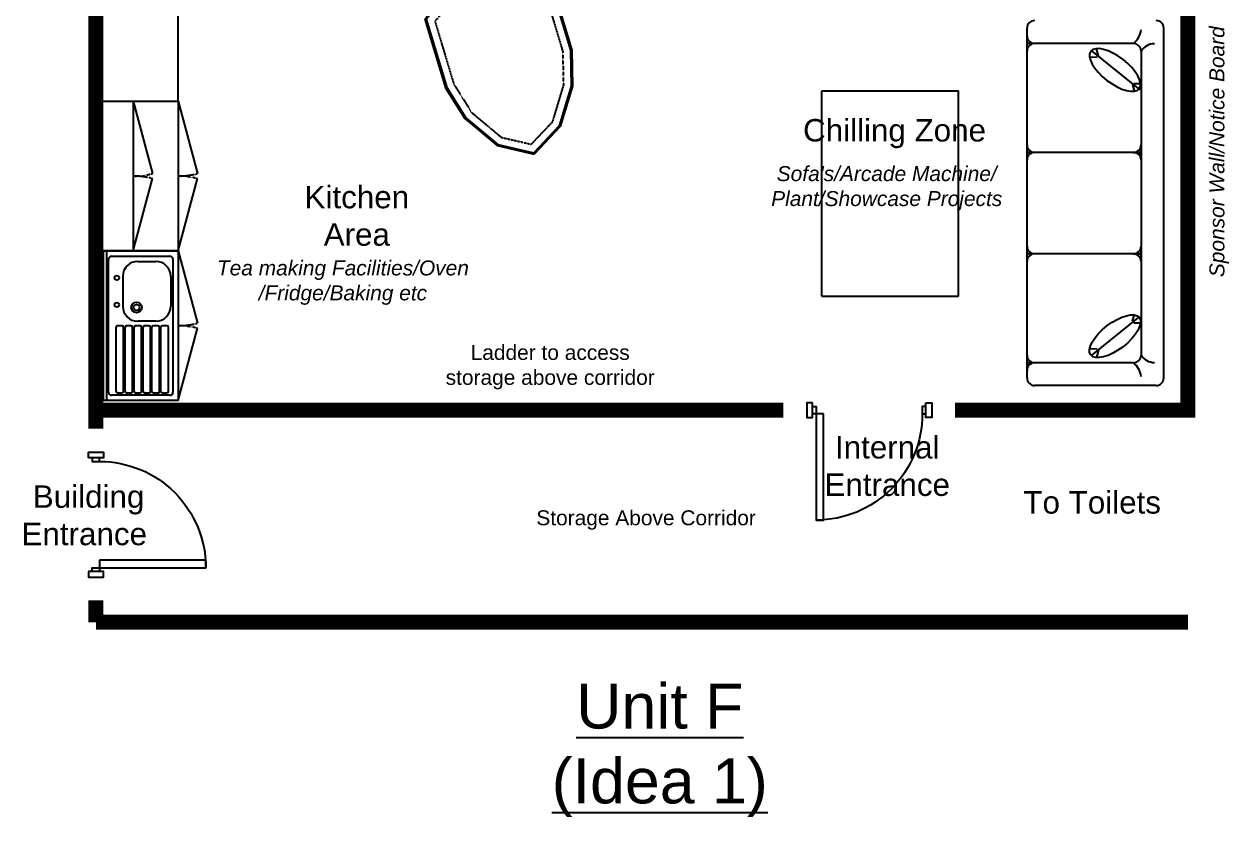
# Model space of a CAD drawing. Extents: x 174723 to 417084, y 13529 to 78714.
# Drawn here: x 328174 to 336228, y 22988 to 28286 of the extents above; entities that cross this region are included whole.
import ezdxf

# ---------------------------------------------------------------- set-up
doc = ezdxf.new("R2010")
doc.units = 0
doc.linetypes.add('DASHED2', pattern=[0.375, 0.25, -0.125])
doc.linetypes.add('HIDDEN', pattern=[0.375, 0.25, -0.125])
doc.layers.get('0').update_dxf_attribs({"linetype": 'CONTINUOUS'})
for name, color, linetype in [('230-FITTINGS', 1, 'CONTINUOUS'), ('240-PLUMBING', 1, 'CONTINUOUS'), ('DIMENSIONS', 4, 'CONTINUOUS'), ('F-3', 3, 'CONTINUOUS'), ('HIDDEN', 3, 'HIDDEN'), ('M1-DESKING', 34, 'CONTINUOUS'), ('ROOM_TEXT', 1, 'CONTINUOUS'), ('TIMBER', 2, 'CONTINUOUS')]:
    doc.layers.add(name, color=color, linetype=linetype)
doc.styles.add('ROOM_TEXT', font='arial.ttf')
doc.linetypes.add('ZIGZAG', pattern='A,0.00254,-5.08,[131,ltypeshp.shx,S=5.08,R=0,X=-5.08,Y=0],-10.16,[131,ltypeshp.shx,S=5.08,R=180,X=5.08,Y=0],-5.08', length=20.32254)

# ---------------------------------------------------------------- blocks, each defined once
blk = doc.blocks.new('SINGLE_DOOR')
at = {"linetype": 'CONTINUOUS'}
for points in [[(38232.7, 49540.4), (38232.7, 49578.4), (38332.7, 49578.4), (38332.7, 49540.4)], [(38257.7, 49540.4), (38257.7, 49515.9), (38307.7, 49515.9), (38307.7, 49540.4)], [(38232.7, 48781.4), (38232.7, 48743.4), (38332.7, 48743.4), (38332.7, 48781.4)], [(38257.7, 48781.4), (38257.7, 48805.9), (38307.7, 48805.9), (38307.7, 48781.4)]]:
    blk.add_lwpolyline(points, close=True, dxfattribs=at)
blk.add_lwpolyline([(38307.7, 49465.9), (38307.7, 49515.9), (39017.7, 49515.9), (39017.7, 49465.9)], close=True)
blk.add_arc((38307.7, 49515.9), 710, 269.99997, 360)
blk = doc.blocks.new('ALAN')
at = {"layer": 'HIDDEN'}
for p, q in [((78404.1, 41881.2), (78188.6, 41739.2)), ((78619.6, 41941.2), (78404.1, 41881.2)), ((79059.6, 41941.2), (78619.6, 41941.2)), ((79153.6, 41791.2), (79059.6, 41941.2)), ((78188.6, 41739.2), (78086.6, 41561.2)), ((79153.6, 41331.2), (79153.6, 41791.2)), ((78188.6, 41383.2), (78086.6, 41561.2)), ((78404.1, 41241.2), (78188.6, 41383.2)), ((79153.6, 41331.2), (79059.6, 41181.2)), ((78619.6, 41181.2), (78404.1, 41241.2)), ((79059.6, 41181.2), (78619.6, 41181.2))]:
    blk.add_line(p, q, dxfattribs=at)
at = {"layer": 'TIMBER'}
for p, q in [((78611.4, 42001.2), (78379, 41936.5)), ((78612.6, 41992.8), (78382.5, 41928.7)), ((79092.8, 42001.2), (78611.4, 42001.2)), ((78612.6, 41992.8), (78611.4, 42001.2)), ((79088.2, 41992.8), (78612.6, 41992.8)), ((79088.2, 41992.8), (79092.8, 42001.2)), ((79205.2, 41806), (79088.2, 41992.8)), ((79213.6, 41808.4), (79092.8, 42001.2)), ((78379, 41936.5), (78143.7, 41781.4)), ((78382.5, 41928.7), (78150, 41775.5)), ((78382.5, 41928.7), (78379, 41936.5)), ((79205.2, 41806), (79213.6, 41808.4)), ((79205.2, 41316.4), (79205.2, 41806)), ((79213.6, 41313.9), (79213.6, 41808.4)), ((78143.7, 41781.4), (78017.5, 41561.2)), ((78150, 41775.5), (78027.2, 41561.2)), ((78150, 41775.5), (78143.7, 41781.4)), ((78143.7, 41340.9), (78017.5, 41561.2)), ((78017.5, 41561.2), (78027.2, 41561.2)), ((78150, 41346.9), (78027.2, 41561.2)), ((78150, 41346.9), (78143.7, 41340.9)), ((78379, 41185.9), (78143.7, 41340.9)), ((78382.5, 41193.7), (78150, 41346.9)), ((79205.2, 41316.4), (79088.2, 41129.6)), ((79213.6, 41313.9), (79092.8, 41121.2)), ((79205.2, 41316.4), (79213.6, 41313.9)), ((78382.5, 41193.7), (78379, 41185.9)), ((78611.4, 41121.2), (78379, 41185.9)), ((78612.6, 41129.6), (78382.5, 41193.7)), ((78612.6, 41129.6), (78611.4, 41121.2)), ((79092.8, 41121.2), (78611.4, 41121.2)), ((79088.2, 41129.6), (78612.6, 41129.6)), ((79088.2, 41129.6), (79092.8, 41121.2))]:
    blk.add_line(p, q, dxfattribs=at)

msp = doc.modelspace()

# ---------------------------------------------------------------- hatches: boundary and pattern name
at = {"layer": 'F-3'}
h = msp.add_hatch(color=256, dxfattribs=at)
h.paths.add_polyline_path([(334878.383, 28156.875), (334878.383, 28106.075, -0.41421356), (334929.183, 28156.875)])
h.paths.add_polyline_path([(334878.383, 28207.675), (334878.383, 28156.875), (334929.183, 28156.875, -0.41421356)])
h = msp.add_hatch(color=256, dxfattribs=at)
h.paths.add_polyline_path([(334878.383, 26751.409), (334878.383, 26700.609, -0.41421356), (334929.183, 26751.409)])
h.paths.add_polyline_path([(334878.383, 26802.209), (334878.383, 26751.409), (334929.183, 26751.409, -0.41421356)])
h.paths.add_polyline_path([(334878.383, 27428.742), (334878.383, 27377.942, -0.41421356), (334929.183, 27428.742)])
h.paths.add_polyline_path([(334878.383, 27479.542), (334878.383, 27428.742), (334929.183, 27428.742, -0.41421356)])
h.paths.add_polyline_path([(335597.169, 27428.742, -0.37096358), (335640.383, 27378.512), (335640.383, 27428.742)])
h.paths.add_polyline_path([(335589.583, 27429.312), (335640.383, 27429.312), (335640.383, 27480.112, -0.41421356)])
h.paths.add_polyline_path([(335589.583, 26751.409), (335640.383, 26751.409), (335640.383, 26802.209, -0.41421356)])
h.paths.add_polyline_path([(335589.583, 26751.409, -0.41421356), (335640.383, 26700.609), (335640.383, 26751.409)])
h.paths.add_polyline_path([(334878.383, 26074.075), (334878.383, 26023.275), (334929.183, 26023.275, -0.41421356)])
h.paths.add_polyline_path([(334878.383, 26023.275), (334878.383, 25972.475, -0.41421356), (334929.183, 26023.275)])

# ---------------------------------------------------------------- linework, layer by layer
at = {"const_width": 100}
for points in [[(335953.851, 39093.299), (335953.851, 25707.107), (334396.86, 25707.11)], [(328653.851, 29450.327), (328653.85, 25581.869)], [(333250.104, 25707.112), (328653.851, 25707.121)], [(328653.851, 24435.113), (328653.851, 24288.955)], [(328653.851, 24288.955), (335953.851, 24288.955)]]:
    msp.add_lwpolyline(points, dxfattribs=at)
at = {"layer": '230-FITTINGS'}
for p, q in [((328703.85, 27770.659), (329203.85, 27770.659)), ((328703.85, 27770.659), (328903.85, 27770.659)), ((328903.85, 27770.659), (328903.85, 26770.659)), ((328903.85, 27770.659), (329033.26, 27287.696)), ((329203.85, 27770.659), (329333.26, 27287.696)), ((329203.85, 27770.659), (329203.85, 26770.659)), ((328903.85, 26770.659), (329033.26, 27253.622)), ((329203.85, 26770.659), (329333.26, 27253.622)), ((329203.85, 26770.659), (328703.85, 26770.659)), ((328903.85, 26770.659), (328703.85, 26770.659)), ((329203.85, 26770.659), (329333.26, 26287.696)), ((329203.85, 25770.659), (329333.26, 26253.622))]:
    msp.add_line(p, q, dxfattribs=at)
at = {"layer": '230-FITTINGS', "color": 6, "linetype": 'DASHED2'}
for centre, start, end in [((328903.85, 27770.659), 270, 285), ((328903.85, 26770.659), 75, 90), ((329203.85, 27770.659), 270, 285), ((329203.85, 26770.659), 75, 90), ((329203.85, 26770.659), 270, 285), ((329203.85, 25770.659), 75, 90)]:
    msp.add_arc(centre, 500, start, end, dxfattribs=at)
at = {"layer": '240-PLUMBING'}
for p, q in [((328703.85, 25770.659), (328703.85, 26770.659)), ((328703.85, 26770.659), (329203.85, 26770.659)), ((328723.85, 26770.659), (328723.85, 25770.659)), ((329203.85, 26770.659), (329203.85, 25770.659)), ((329203.85, 26770.659), (329203.85, 25770.659)), ((328738.85, 25825.659), (328738.85, 26715.659)), ((328758.85, 26735.659), (329148.85, 26735.659)), ((328933.85, 26700.659), (329053.85, 26700.659)), ((329168.85, 26715.659), (329168.85, 25825.659)), ((328833.85, 26600.659), (328833.85, 26400.659)), ((329153.85, 26600.659), (329153.85, 26400.659)), ((328788.85, 25830.659), (328788.85, 26260.659)), ((328828.85, 26270.659), (328798.85, 26270.659)), ((328838.85, 25830.659), (328838.85, 26260.659)), ((328848.85, 25830.659), (328848.85, 26260.659)), ((328888.85, 26270.659), (328858.85, 26270.659)), ((328898.85, 25830.659), (328898.85, 26260.659)), ((328908.85, 25830.659), (328908.85, 26260.659)), ((328948.85, 26270.659), (328918.85, 26270.659)), ((329053.85, 26300.659), (328933.85, 26300.659)), ((328958.85, 25830.659), (328958.85, 26260.659)), ((328968.85, 25830.659), (328968.85, 26260.659)), ((329008.85, 26270.659), (328978.85, 26270.659)), ((329018.85, 25830.659), (329018.85, 26260.659)), ((329028.85, 25830.659), (329028.85, 26260.659)), ((329068.85, 26270.659), (329038.85, 26270.659)), ((329078.85, 25830.659), (329078.85, 26260.659)), ((329088.85, 25830.659), (329088.85, 26260.659)), ((329128.85, 26270.659), (329098.85, 26270.659)), ((329138.85, 25830.659), (329138.85, 26260.659)), ((329148.85, 25805.659), (328758.85, 25805.659)), ((328828.85, 25820.659), (328798.85, 25820.659)), ((328888.85, 25820.659), (328858.85, 25820.659)), ((328948.85, 25820.659), (328918.85, 25820.659)), ((329008.85, 25820.659), (328978.85, 25820.659)), ((329068.85, 25820.659), (329038.85, 25820.659)), ((329128.85, 25820.659), (329098.85, 25820.659)), ((329203.85, 25770.659), (328703.85, 25770.659))]:
    msp.add_line(p, q, dxfattribs=at)
for centre, radius in [((328793.85, 26590.659), 15), ((328793.85, 26410.659), 15), ((328925.85, 26392.659), 35), ((328925.85, 26392.659), 20)]:
    msp.add_circle(centre, radius, dxfattribs=at)
for centre, radius, start, end in [((328758.85, 26715.659), 20, 90, 180), ((328933.85, 26600.659), 100, 90, 180), ((329053.85, 26600.659), 100, 0, 90), ((329148.85, 26715.659), 20, 0, 90), ((328933.85, 26400.659), 100, 180, 270), ((329053.85, 26400.659), 100, 270, 0), ((328798.85, 26260.659), 10, 90, 180), ((328828.85, 26260.659), 10, 0, 90), ((328858.85, 26260.659), 10, 90, 180), ((328888.85, 26260.659), 10, 0, 90), ((328918.85, 26260.659), 10, 90, 180), ((328948.85, 26260.659), 10, 0, 90), ((328978.85, 26260.659), 10, 90, 180), ((329008.85, 26260.659), 10, 0, 90), ((329038.85, 26260.659), 10, 90, 180), ((329068.85, 26260.659), 10, 0, 90), ((329098.85, 26260.659), 10, 90, 180), ((329128.85, 26260.659), 10, 0, 90), ((328758.85, 25825.659), 20, 180, 270), ((328798.85, 25830.659), 10, 180, 270), ((328828.85, 25830.659), 10, 270, 0), ((328858.85, 25830.659), 10, 180, 270), ((328888.85, 25830.659), 10, 270, 0), ((328918.85, 25830.659), 10, 180, 270), ((328948.85, 25830.659), 10, 270, 0), ((328978.85, 25830.659), 10, 180, 270), ((329008.85, 25830.659), 10, 270, 0), ((329038.85, 25830.659), 10, 180, 270), ((329068.85, 25830.659), 10, 270, 0), ((329098.85, 25830.659), 10, 180, 270), ((329128.85, 25830.659), 10, 270, 0), ((329148.85, 25825.659), 20, 270, 0)]:
    msp.add_arc(centre, radius, start, end, dxfattribs=at)
at = {"layer": 'F-3'}
for p, q in [((334878.383, 25921.675), (334878.383, 28258.475)), ((335792.783, 25921.675), (335792.783, 28258.475)), ((335589.583, 28156.875), (334878.383, 28156.875)), ((334929.183, 28156.875), (334878.383, 28156.875)), ((335355.975, 28073.654), (335343.202, 28120.549)), ((335348.238, 28063.832), (335299.655, 28065.268)), ((335309.143, 28107.76), (335632.706, 27847.702)), ((335640.383, 28106.075), (335640.383, 26074.075)), ((335584.53, 27879.96), (335597.859, 27833.22)), ((335592.15, 27889.873), (335640.746, 27889.014)), ((333506.783, 27839.613), (334421.183, 27839.613)), ((333506.783, 26468.013), (333506.783, 27839.613)), ((334421.183, 26468.013), (334421.183, 27839.613)), ((335640.383, 27378.512), (335640.383, 27480.112)), ((335640.383, 27428.742), (334878.383, 27428.742)), ((334929.183, 27428.742), (334878.383, 27428.742)), ((335589.583, 27429.312), (335640.383, 27429.312)), ((335589.583, 27429.312), (335640.383, 27429.312)), ((334878.383, 26700.609), (334878.383, 26802.209)), ((335640.383, 26751.409), (334878.383, 26751.409)), ((334929.183, 26751.409), (334878.383, 26751.409)), ((334929.183, 26751.409), (334878.383, 26751.409)), ((335589.583, 26751.409), (335640.383, 26751.409)), ((335589.583, 26751.409), (335640.383, 26751.409)), ((335640.383, 26700.609), (335640.383, 26802.209)), ((333506.783, 26468.013), (334421.183, 26468.013)), ((335584.53, 26300.191), (335597.859, 26346.931)), ((335309.143, 26072.391), (335632.706, 26332.449)), ((335592.15, 26290.278), (335640.746, 26291.136)), ((335348.238, 26116.319), (335299.655, 26114.882)), ((335355.975, 26106.497), (335343.202, 26059.602)), ((334878.383, 25972.475), (334878.383, 26074.075)), ((335589.583, 26023.275), (334878.383, 26023.275)), ((334929.183, 26023.275), (334878.383, 26023.275)), ((334929.183, 26023.275), (334878.383, 26023.275)), ((335741.983, 25870.875), (334929.183, 25870.875))]:
    msp.add_line(p, q, dxfattribs=at)
for centre, radius, start, end in [((334929.183, 28258.475), 50.8, 90, 180), ((335741.983, 28258.475), 50.8, 0, 90), ((334929.183, 28207.675), 50.8, 180, 270), ((335505.206, 28264.724), 136.933, 308.0383235, 353.356784), ((334929.183, 28106.075), 50.8, 90, 180), ((335589.583, 28106.075), 50.8, 0, 90), ((335730.876, 28047.051), 108.041, 90.1326249, 146.8852648), ((334929.183, 27479.542), 50.8, 180, 270), ((335589.583, 27480.112), 50.8, 270, 0), ((334929.183, 27377.942), 50.8, 90, 180), ((335589.583, 27378.512), 50.8, 0, 90), ((334929.183, 26802.209), 50.8, 180, 270), ((334929.183, 26700.609), 50.8, 90, 180), ((335589.583, 26802.209), 50.8, 270, 0), ((335589.583, 26700.609), 50.8, 0, 90), ((334929.183, 26074.075), 50.8, 180, 270), ((334929.183, 25972.475), 50.8, 90, 180), ((335589.583, 26074.075), 50.8, 270, 0), ((335505.206, 25915.427), 136.933, 6.643216, 51.9616765), ((335730.876, 26133.1), 108.041, 213.1147352, 269.8673751), ((334929.183, 25921.675), 50.8, 180, 270), ((335741.983, 25921.675), 50.8, 270, 0)]:
    msp.add_arc(centre, radius, start, end, dxfattribs=at)
at = {"layer": 'F-3', "extrusion": (0, 0, -1)}
msp.add_ellipse((335466.667, 27979.862), major_axis=(-162.145, 124.898), ratio=0.42932597, dxfattribs=at)
at = {"layer": 'F-3'}
msp.add_ellipse((335466.667, 26200.289), major_axis=(-162.145, -124.898), ratio=0.42932597, dxfattribs=at)
for p in [(335640.383, 27435.031), (335640.383, 27434.591), (335640.383, 26757.128)]:
    msp.add_point(p, dxfattribs=at)
at = {"layer": 'M1-DESKING', "linetype": 'CONTINUOUS'}
msp.add_line((329203.85, 27770.659), (329203.85, 28440.659), dxfattribs=at)

# ---------------------------------------------------------------- block references
at = {"layer": 'DIMENSIONS', "linetype": 'ZIGZAG', "rotation": 106.7093439133114}
msp.add_blockref('ALAN', (393821.54, -35356.716), dxfattribs=at)
at = {"layer": 'ROOM_TEXT', "xscale": -1}
for p, rotation in [((382984.405, 63989.168), 90), ((290371.165, 74169.414), 180)]:
    msp.add_blockref('SINGLE_DOOR', p, dxfattribs=dict(at, rotation=rotation))

# ---------------------------------------------------------------- texts
at = {"layer": 'DIMENSIONS', "insert": (332423.389, 23878.806), "char_height": 300, "width": 5087.49975, "attachment_point": 2, "style": 'ROOM_TEXT'}
msp.add_mtext('{\\LUnit F\\P(Idea 1)}', dxfattribs=at)
at = {"layer": 'ROOM_TEXT', "insert": (336097.835, 27433.623), "char_height": 100, "width": 3150.7645, "attachment_point": 2, "rotation": 90, "style": 'ROOM_TEXT'}
msp.add_mtext('{\\fArial|b0|i1|c0|p34;Sponsor Wall/Notice Board}', dxfattribs=at)
at = {"layer": 'ROOM_TEXT', "attachment_point": 2, "style": 'ROOM_TEXT'}
for s, insert, char_height, width in [('Chilling Zone', (333992.796, 27651.834), 150, 1224.28082), ("{\\fArial|b0|i1|c0|p34;Sofa's/Arcade Machine/\\PPlant/Showcase Projects}", (333940.685, 27337.039), 100, 1643.78822), ('Kitchen Area', (330398.295, 27205.455), 150, 1065.82009), ('{\\fArial|b0|i1|c0|p34;Tea making Facilities/Oven\\P/Fridge/Baking etc}', (330305.235, 26706.748), 100, 3150.7645), ('Ladder to access \\Pstorage above corridor', (331690.956, 26142.209), 100, 3150.7645), ('Internal Entrance', (333943.997, 25533.413), 150, 1065.82009), (' Building Entrance', (328576.1, 25204.036), 150, 1065.82009), ('To Toilets', (335313.981, 25165.2), 150, 1065.82009), ('Storage Above Corridor', (332331.896, 25037.169), 100, 3150.7645)]:
    msp.add_mtext(s, dxfattribs=dict(at, insert=insert, char_height=char_height, width=width))

doc.saveas('drawing.dxf')
